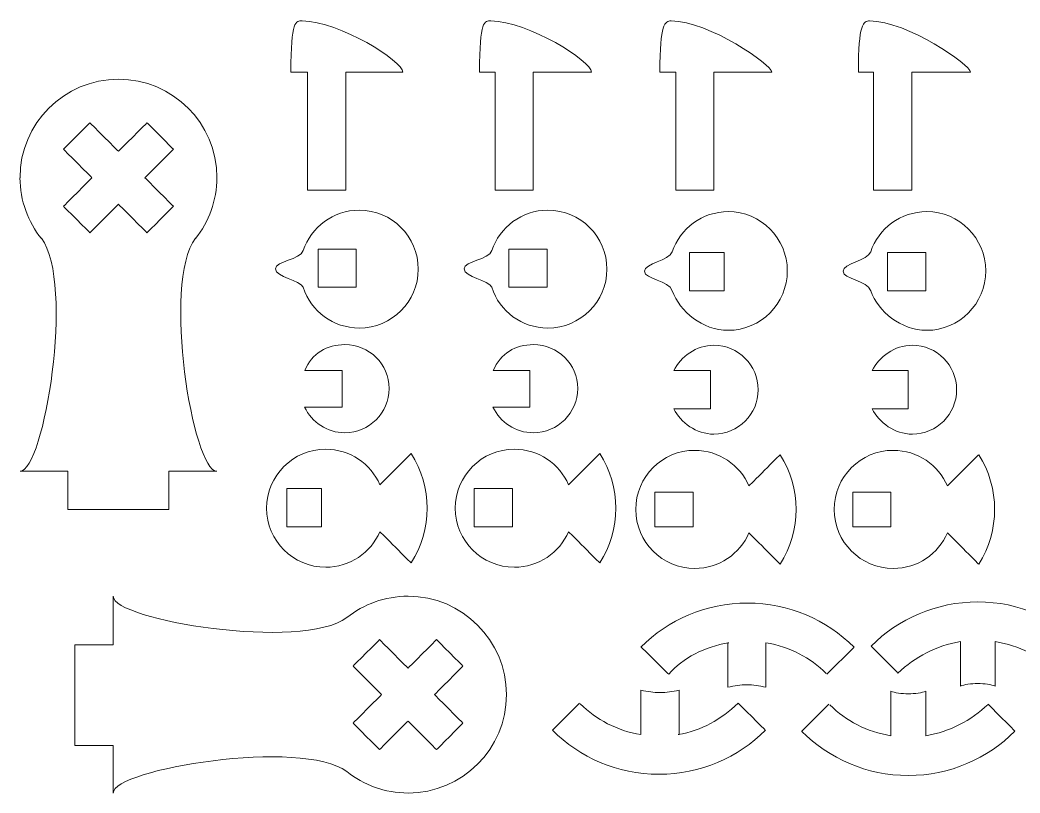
# Model space of a CAD drawing. Header units: millimetres. Extents: x -102 to 102, y -191 to 188.
# Drawn here: x -99 to 2.6, y -187.4 to -108.8 of the extents above; entities that cross this region are included whole.
import ezdxf

# ---------------------------------------------------------------- set-up
doc = ezdxf.new("R2010")
doc.units = ezdxf.units.MM
doc.header["$MEASUREMENT"] = 0
doc.layers.add('Layer 1', color=7, linetype='Continuous')

msp = doc.modelspace()

# ---------------------------------------------------------------- linework, layer by layer
at = {"layer": 'Layer 1', "color": 1, "lineweight": 9}
for points, knots in [([(-65.9343, -114.1195), (-65.9343, -114.1195), (-60.1308, -114.1195), (-60.1308, -114.1195), (-60.1308, -114.1195), (-60.1308, -113.0611), (-66.5249, -108.9234), (-70.3758, -108.9234), (-70.3758, -108.9234), (-71.0041, -108.9234), (-71.5128, -108.8278), (-71.5128, -114.1195), (-71.5128, -114.1195), (-71.5128, -114.1195), (-69.8149, -114.1195), (-69.8149, -114.1195), (-69.8149, -114.1195), (-69.8149, -114.1195), (-69.8149, -126.1139), (-69.8149, -126.1139), (-69.8149, -126.1139), (-69.8149, -126.1139), (-69.8149, -126.1139), (-69.8149, -126.1139), (-69.8149, -126.1139), (-69.8149, -126.1139), (-65.9343, -126.1139), (-65.9343, -126.1139), (-65.9343, -126.1139), (-65.9343, -126.1139), (-65.9343, -126.1139), (-65.9343, -126.1139), (-65.9343, -126.1139), (-65.9343, -126.1139), (-65.9343, -114.1195), (-65.9343, -114.1195)], [0, 0, 0, 0, 0.1, 0.1, 0.1, 0.10000001, 0.2, 0.2, 0.2, 0.20000001, 0.3, 0.3, 0.3, 0.30000001, 0.4, 0.4, 0.4, 0.40000001, 0.5, 0.5, 0.5, 0.50000001, 0.6, 0.6, 0.6, 0.60000001, 0.7, 0.7, 0.7, 0.70000001, 0.8, 0.8, 0.8, 0.80000001, 1, 1, 1, 1]), ([(-46.8843, -114.1195), (-46.8843, -114.1195), (-40.9672, -114.1195), (-40.9672, -114.1195), (-40.9672, -114.1195), (-40.9672, -113.0611), (-47.3613, -108.9234), (-51.2122, -108.9234), (-51.2122, -108.9234), (-51.8405, -108.9234), (-52.3488, -108.8278), (-52.3488, -114.1195), (-52.3488, -114.1195), (-52.3488, -114.1195), (-50.7649, -114.1195), (-50.7649, -114.1195), (-50.7649, -114.1195), (-50.7649, -114.1195), (-50.7649, -126.1139), (-50.7649, -126.1139), (-50.7649, -126.1139), (-50.7649, -126.1139), (-50.7649, -126.1139), (-50.7649, -126.1139), (-50.7649, -126.1139), (-50.7649, -126.1139), (-46.8843, -126.1139), (-46.8843, -126.1139), (-46.8843, -126.1139), (-46.8843, -126.1139), (-46.8843, -126.1139), (-46.8843, -126.1139), (-46.8843, -126.1139), (-46.8843, -126.1139), (-46.8843, -114.1195), (-46.8843, -114.1195)], [0, 0, 0, 0, 0.1, 0.1, 0.1, 0.10000001, 0.2, 0.2, 0.2, 0.20000001, 0.3, 0.3, 0.3, 0.30000001, 0.4, 0.4, 0.4, 0.40000001, 0.5, 0.5, 0.5, 0.50000001, 0.6, 0.6, 0.6, 0.60000001, 0.7, 0.7, 0.7, 0.70000001, 0.8, 0.8, 0.8, 0.80000001, 1, 1, 1, 1]), ([(-28.5399, -114.1195), (-28.5399, -114.1195), (-22.6383, -114.1195), (-22.6383, -114.1195), (-22.6383, -114.1195), (-22.6383, -113.4139), (-29.0324, -108.9234), (-32.8833, -108.9234), (-32.8833, -108.9234), (-33.5116, -108.9234), (-34.0203, -109.1806), (-34.0203, -114.1195), (-34.0203, -114.1195), (-34.0203, -114.1195), (-32.4204, -114.1195), (-32.4204, -114.1195), (-32.4204, -114.1195), (-32.4204, -114.1195), (-32.4204, -126.1139), (-32.4204, -126.1139), (-32.4204, -126.1139), (-32.4204, -126.1139), (-32.4204, -126.1139), (-32.4204, -126.1139), (-32.4204, -126.1139), (-32.4204, -126.1139), (-28.5399, -126.1139), (-28.5399, -126.1139), (-28.5399, -126.1139), (-28.5399, -126.1139), (-28.5399, -126.1139), (-28.5399, -126.1139), (-28.5399, -126.1139), (-28.5399, -126.1139), (-28.5399, -114.1195), (-28.5399, -114.1195)], [0, 0, 0, 0, 0.1, 0.1, 0.1, 0.10000001, 0.2, 0.2, 0.2, 0.20000001, 0.3, 0.3, 0.3, 0.30000001, 0.4, 0.4, 0.4, 0.40000001, 0.5, 0.5, 0.5, 0.50000001, 0.6, 0.6, 0.6, 0.60000001, 0.7, 0.7, 0.7, 0.70000001, 0.8, 0.8, 0.8, 0.80000001, 1, 1, 1, 1]), ([(-8.4315, -114.1195), (-8.4315, -114.1195), (-2.4742, -114.1195), (-2.4742, -114.1195), (-2.4742, -114.1195), (-2.4742, -113.4139), (-8.8683, -108.9234), (-12.7192, -108.9234), (-12.7192, -108.9234), (-13.3479, -108.9234), (-13.8562, -109.1806), (-13.8562, -114.1195), (-13.8562, -114.1195), (-13.8562, -114.1195), (-12.3121, -114.1195), (-12.3121, -114.1195), (-12.3121, -114.1195), (-12.3121, -114.1195), (-12.3121, -126.1139), (-12.3121, -126.1139), (-12.3121, -126.1139), (-12.3121, -126.1139), (-12.3121, -126.1139), (-12.3121, -126.1139), (-12.3121, -126.1139), (-12.3121, -126.1139), (-8.4315, -126.1139), (-8.4315, -126.1139), (-8.4315, -126.1139), (-8.4315, -126.1139), (-8.4315, -126.1139), (-8.4315, -126.1139), (-8.4315, -126.1139), (-8.4315, -126.1139), (-8.4315, -114.1195), (-8.4315, -114.1195)], [0, 0, 0, 0, 0.1, 0.1, 0.1, 0.10000001, 0.2, 0.2, 0.2, 0.20000001, 0.3, 0.3, 0.3, 0.30000001, 0.4, 0.4, 0.4, 0.40000001, 0.5, 0.5, 0.5, 0.50000001, 0.6, 0.6, 0.6, 0.60000001, 0.7, 0.7, 0.7, 0.70000001, 0.8, 0.8, 0.8, 0.80000001, 1, 1, 1, 1]), ([(-96.8568, -130.9987), (-93.4359, -135.6113), (-96.5965, -154.6888), (-99.0313, -154.6888), (-99.0313, -154.6888), (-99.0313, -154.6888), (-94.1566, -154.6888), (-94.1566, -154.6888), (-94.1566, -154.6888), (-94.1566, -154.6888), (-94.1566, -158.5694), (-94.1566, -158.5694), (-94.1566, -158.5694), (-94.1566, -158.5694), (-83.9261, -158.5694), (-83.9261, -158.5694), (-83.9261, -158.5694), (-83.9261, -158.5694), (-83.9261, -154.6888), (-83.9261, -154.6888), (-83.9261, -154.6888), (-83.9261, -154.6888), (-79.0313, -154.6888), (-79.0313, -154.6888), (-79.0313, -154.6888), (-81.4662, -154.6888), (-84.6267, -135.6113), (-81.2055, -130.9987), (-81.2055, -130.9987), (-81.2055, -130.9987), (-81.2048, -131.0421), (-81.2048, -131.0421), (-81.2048, -131.0421), (-79.8441, -129.334), (-79.0313, -127.1919), (-79.0313, -124.8382), (-79.0313, -124.8382), (-79.0313, -119.3158), (-83.5084, -114.8493), (-89.0311, -114.8493), (-89.0311, -114.8493), (-94.5542, -114.8493), (-99.0313, -119.332), (-99.0313, -124.8544), (-99.0313, -124.8544), (-99.0313, -127.2081), (-98.2182, -129.3311), (-96.8575, -131.0393)], [0, 0, 0, 0, 0.07692308, 0.07692308, 0.07692308, 0.07692309, 0.15384615, 0.15384615, 0.15384615, 0.15384616, 0.23076923, 0.23076923, 0.23076923, 0.23076924, 0.30769231, 0.30769231, 0.30769231, 0.30769232, 0.38461538, 0.38461538, 0.38461538, 0.38461539, 0.46153846, 0.46153846, 0.46153846, 0.46153847, 0.53846154, 0.53846154, 0.53846154, 0.53846155, 0.61538462, 0.61538462, 0.61538462, 0.61538463, 0.69230769, 0.69230769, 0.69230769, 0.6923077, 0.76923077, 0.76923077, 0.76923077, 0.76923078, 0.84615385, 0.84615385, 0.84615385, 0.84615386, 1, 1, 1, 1]), ([(-89.0313, -127.5467), (-89.0313, -127.5467), (-91.9304, -130.4458), (-91.9304, -130.4458), (-91.9304, -130.4458), (-91.9304, -130.4458), (-94.6175, -127.7591), (-94.6175, -127.7591), (-94.6175, -127.7591), (-94.6175, -127.7591), (-91.718, -124.8596), (-91.718, -124.8596), (-91.718, -124.8596), (-91.718, -124.8596), (-94.6175, -121.9608), (-94.6175, -121.9608), (-94.6175, -121.9608), (-94.6175, -121.9608), (-91.9304, -119.2737), (-91.9304, -119.2737), (-91.9304, -119.2737), (-91.9304, -119.2737), (-89.0313, -122.1728), (-89.0313, -122.1728), (-89.0313, -122.1728), (-89.0313, -122.1728), (-86.1322, -119.2737), (-86.1322, -119.2737), (-86.1322, -119.2737), (-86.1322, -119.2737), (-83.445, -121.9608), (-83.445, -121.9608), (-83.445, -121.9608), (-83.445, -121.9608), (-86.3445, -124.8596), (-86.3445, -124.8596), (-86.3445, -124.8596), (-86.3445, -124.8596), (-83.445, -127.7591), (-83.445, -127.7591), (-83.445, -127.7591), (-83.445, -127.7591), (-86.1322, -130.4458), (-86.1322, -130.4458), (-86.1322, -130.4458), (-86.1322, -130.4458), (-89.0313, -127.5467), (-89.0313, -127.5467)], [0, 0, 0, 0, 0.07692308, 0.07692308, 0.07692308, 0.07692309, 0.15384615, 0.15384615, 0.15384615, 0.15384616, 0.23076923, 0.23076923, 0.23076923, 0.23076924, 0.30769231, 0.30769231, 0.30769231, 0.30769232, 0.38461538, 0.38461538, 0.38461538, 0.38461539, 0.46153846, 0.46153846, 0.46153846, 0.46153847, 0.53846154, 0.53846154, 0.53846154, 0.53846155, 0.61538462, 0.61538462, 0.61538462, 0.61538463, 0.69230769, 0.69230769, 0.69230769, 0.6923077, 0.76923077, 0.76923077, 0.76923077, 0.76923078, 0.84615385, 0.84615385, 0.84615385, 0.84615386, 1, 1, 1, 1]), ([(-70.2627, -132.2692), (-70.5714, -133.2186), (-73.0719, -133.299), (-73.0719, -134.1298), (-73.0719, -134.1298), (-73.0719, -134.9609), (-70.5714, -135.2862), (-70.2627, -135.9918), (-70.2627, -135.9918), (-70.2627, -135.9918), (-70.2641, -135.9918), (-70.2641, -135.9918), (-70.2641, -135.9918), (-69.469, -138.4612), (-67.2207, -140.1298), (-64.5714, -140.1298), (-64.5714, -140.1298), (-61.2577, -140.1298), (-58.5713, -137.4632), (-58.5713, -134.1495), (-58.5713, -134.1495), (-58.5713, -130.8363), (-61.2577, -128.1594), (-64.5714, -128.1594), (-64.5714, -128.1594), (-67.2207, -128.1594), (-69.469, -129.8816), (-70.2641, -132.2636)], [0, 0, 0, 0, 0.125, 0.125, 0.125, 0.12500001, 0.25, 0.25, 0.25, 0.25000001, 0.375, 0.375, 0.375, 0.37500001, 0.5, 0.5, 0.5, 0.50000001, 0.625, 0.625, 0.625, 0.62500001, 0.75, 0.75, 0.75, 0.75000001, 1, 1, 1, 1]), ([(-51.0991, -132.2692), (-51.4077, -133.2186), (-53.9082, -133.299), (-53.9082, -134.1298), (-53.9082, -134.1298), (-53.9082, -134.9609), (-51.4077, -135.2862), (-51.0991, -135.9918), (-51.0991, -135.9918), (-51.0991, -135.9918), (-51.1005, -135.9918), (-51.1005, -135.9918), (-51.1005, -135.9918), (-50.3053, -138.4612), (-48.0571, -140.1298), (-45.4077, -140.1298), (-45.4077, -140.1298), (-42.0941, -140.1298), (-39.4077, -137.4632), (-39.4077, -134.1495), (-39.4077, -134.1495), (-39.4077, -130.8363), (-42.0941, -128.1594), (-45.4077, -128.1594), (-45.4077, -128.1594), (-48.0571, -128.1594), (-50.3053, -129.8816), (-51.1005, -132.2636)], [0, 0, 0, 0, 0.125, 0.125, 0.125, 0.12500001, 0.25, 0.25, 0.25, 0.25000001, 0.375, 0.375, 0.375, 0.37500001, 0.5, 0.5, 0.5, 0.50000001, 0.625, 0.625, 0.625, 0.62500001, 0.75, 0.75, 0.75, 0.75000001, 1, 1, 1, 1]), ([(-32.7701, -132.3853), (-33.0791, -133.335), (-35.5793, -133.534), (-35.5793, -134.3648), (-35.5793, -134.3648), (-35.5793, -135.1959), (-33.0791, -135.2862), (-32.7701, -136.3446), (-32.7701, -136.3446), (-32.7701, -136.3446), (-32.7715, -136.3446), (-32.7715, -136.3446), (-32.7715, -136.3446), (-31.9764, -138.4612), (-29.7281, -140.3648), (-27.0787, -140.3648), (-27.0787, -140.3648), (-23.7651, -140.3648), (-21.0787, -137.6386), (-21.0787, -134.3249), (-21.0787, -134.3249), (-21.0787, -131.0109), (-23.7651, -128.3055), (-27.0787, -128.3055), (-27.0787, -128.3055), (-29.7281, -128.3055), (-31.9764, -130.0126), (-32.7715, -132.3949)], [0, 0, 0, 0, 0.125, 0.125, 0.125, 0.12500001, 0.25, 0.25, 0.25, 0.25000001, 0.375, 0.375, 0.375, 0.37500001, 0.5, 0.5, 0.5, 0.50000001, 0.625, 0.625, 0.625, 0.62500001, 0.75, 0.75, 0.75, 0.75000001, 1, 1, 1, 1]), ([(-12.6063, -132.3853), (-12.915, -133.335), (-15.4155, -133.534), (-15.4155, -134.3648), (-15.4155, -134.3648), (-15.4155, -135.1959), (-12.915, -135.2862), (-12.6063, -136.3446), (-12.6063, -136.3446), (-12.6063, -136.3446), (-12.6077, -136.3446), (-12.6077, -136.3446), (-12.6077, -136.3446), (-11.8126, -138.4612), (-9.5643, -140.3648), (-6.9149, -140.3648), (-6.9149, -140.3648), (-3.6013, -140.3648), (-0.9149, -137.6386), (-0.9149, -134.3249), (-0.9149, -134.3249), (-0.9149, -131.0109), (-3.6013, -128.3055), (-6.9149, -128.3055), (-6.9149, -128.3055), (-9.5643, -128.3055), (-11.8126, -130.0126), (-12.6077, -132.3949)], [0, 0, 0, 0, 0.125, 0.125, 0.125, 0.12500001, 0.25, 0.25, 0.25, 0.25000001, 0.375, 0.375, 0.375, 0.37500001, 0.5, 0.5, 0.5, 0.50000001, 0.625, 0.625, 0.625, 0.62500001, 0.75, 0.75, 0.75, 0.75000001, 1, 1, 1, 1]), ([(-64.876, -135.9917), (-64.876, -135.9917), (-68.7565, -135.9917), (-68.7565, -135.9917), (-68.7565, -135.9917), (-68.7565, -135.9917), (-68.7565, -135.9917), (-68.7565, -135.9917), (-68.7565, -135.9917), (-68.7565, -135.9917), (-68.7565, -132.1111), (-68.7565, -132.1111), (-68.7565, -132.1111), (-68.7565, -132.1111), (-68.7565, -132.1111), (-68.7565, -132.1111), (-68.7565, -132.1111), (-68.7565, -132.1111), (-64.876, -132.1111), (-64.876, -132.1111), (-64.876, -132.1111), (-64.876, -132.1111), (-64.876, -132.1111), (-64.876, -132.1111), (-64.876, -132.1111), (-64.876, -132.1111), (-64.876, -135.9917), (-64.876, -135.9917)], [0, 0, 0, 0, 0.125, 0.125, 0.125, 0.12500001, 0.25, 0.25, 0.25, 0.25000001, 0.375, 0.375, 0.375, 0.37500001, 0.5, 0.5, 0.5, 0.50000001, 0.625, 0.625, 0.625, 0.62500001, 0.75, 0.75, 0.75, 0.75000001, 1, 1, 1, 1]), ([(-45.4732, -135.9917), (-45.4732, -135.9917), (-49.3538, -135.9917), (-49.3538, -135.9917), (-49.3538, -135.9917), (-49.3538, -135.9917), (-49.3538, -135.9917), (-49.3538, -135.9917), (-49.3538, -135.9917), (-49.3538, -135.9917), (-49.3538, -132.1111), (-49.3538, -132.1111), (-49.3538, -132.1111), (-49.3538, -132.1111), (-49.3538, -132.1111), (-49.3538, -132.1111), (-49.3538, -132.1111), (-49.3538, -132.1111), (-45.6415, -132.1111), (-45.6415, -132.1111), (-45.6415, -132.1111), (-45.6415, -132.1111), (-45.4732, -132.1111), (-45.4732, -132.1111), (-45.4732, -132.1111), (-45.4732, -132.1111), (-45.4732, -135.9917), (-45.4732, -135.9917)], [0, 0, 0, 0, 0.125, 0.125, 0.125, 0.12500001, 0.25, 0.25, 0.25, 0.25000001, 0.375, 0.375, 0.375, 0.37500001, 0.5, 0.5, 0.5, 0.50000001, 0.625, 0.625, 0.625, 0.62500001, 0.75, 0.75, 0.75, 0.75000001, 1, 1, 1, 1]), ([(-27.4815, -136.3445), (-27.4815, -136.3445), (-31.0093, -136.3445), (-31.0093, -136.3445), (-31.0093, -136.3445), (-31.0093, -136.3445), (-31.0093, -136.3445), (-31.0093, -136.3445), (-31.0093, -136.3445), (-31.0093, -136.3445), (-31.0093, -132.4639), (-31.0093, -132.4639), (-31.0093, -132.4639), (-31.0093, -132.4639), (-31.0093, -132.4639), (-31.0093, -132.4639), (-31.0093, -132.4639), (-31.0093, -132.4639), (-27.4815, -132.4639), (-27.4815, -132.4639), (-27.4815, -132.4639), (-27.4815, -132.4639), (-27.4815, -132.4639), (-27.4815, -132.4639), (-27.4815, -132.4639), (-27.4815, -132.4639), (-27.4815, -136.3445), (-27.4815, -136.3445)], [0, 0, 0, 0, 0.125, 0.125, 0.125, 0.12500001, 0.25, 0.25, 0.25, 0.25000001, 0.375, 0.375, 0.375, 0.37500001, 0.5, 0.5, 0.5, 0.50000001, 0.625, 0.625, 0.625, 0.62500001, 0.75, 0.75, 0.75, 0.75000001, 1, 1, 1, 1]), ([(-7.0204, -136.3445), (-7.0204, -136.3445), (-10.901, -136.3445), (-10.901, -136.3445), (-10.901, -136.3445), (-10.901, -136.3445), (-10.901, -136.3445), (-10.901, -136.3445), (-10.901, -136.3445), (-10.901, -136.3445), (-10.901, -132.4639), (-10.901, -132.4639), (-10.901, -132.4639), (-10.901, -132.4639), (-10.901, -132.4639), (-10.901, -132.4639), (-10.901, -132.4639), (-10.901, -132.4639), (-7.0204, -132.4639), (-7.0204, -132.4639), (-7.0204, -132.4639), (-7.0204, -132.4639), (-7.0204, -132.4639), (-7.0204, -132.4639), (-7.0204, -132.4639), (-7.0204, -132.4639), (-7.0204, -136.3445), (-7.0204, -136.3445)], [0, 0, 0, 0, 0.125, 0.125, 0.125, 0.12500001, 0.25, 0.25, 0.25, 0.25000001, 0.375, 0.375, 0.375, 0.37500001, 0.5, 0.5, 0.5, 0.50000001, 0.625, 0.625, 0.625, 0.62500001, 0.75, 0.75, 0.75, 0.75000001, 1, 1, 1, 1]), ([(-66.2871, -148.1747), (-66.2871, -148.1747), (-70.1147, -148.1754), (-70.1151, -148.1747), (-70.1151, -148.1747), (-69.3986, -149.7103), (-67.8393, -150.7771), (-66.0327, -150.7771), (-66.0327, -150.7771), (-63.5474, -150.7771), (-61.532, -148.7634), (-61.532, -146.2781), (-61.532, -146.2781), (-61.532, -143.7928), (-63.5464, -141.8179), (-66.0317, -141.8179), (-66.0317, -141.8179), (-67.8376, -141.8179), (-69.3954, -142.6946), (-70.1116, -144.4585), (-70.1116, -144.4585), (-70.1116, -144.4585), (-66.2871, -144.4585), (-66.2871, -144.4585), (-66.2871, -144.4585), (-66.2871, -144.4585), (-66.2871, -144.4585), (-66.2871, -144.4585), (-66.2871, -144.4585), (-66.2871, -144.4585), (-66.2871, -148.1747), (-66.2871, -148.1747)], [0, 0, 0, 0, 0.11111111, 0.11111111, 0.11111111, 0.11111112, 0.22222222, 0.22222222, 0.22222222, 0.22222223, 0.33333333, 0.33333333, 0.33333333, 0.33333334, 0.44444444, 0.44444444, 0.44444444, 0.44444445, 0.55555556, 0.55555556, 0.55555556, 0.55555557, 0.66666667, 0.66666667, 0.66666667, 0.66666668, 0.77777778, 0.77777778, 0.77777778, 0.77777779, 1, 1, 1, 1]), ([(-47.2371, -148.1709), (-47.2371, -148.1709), (-50.9793, -148.1754), (-50.9797, -148.1747), (-50.9797, -148.1747), (-50.2632, -149.7103), (-48.6902, -150.7771), (-46.8836, -150.7771), (-46.8836, -150.7771), (-44.3983, -150.7771), (-42.3758, -148.7634), (-42.3758, -146.2781), (-42.3758, -146.2781), (-42.3758, -143.7928), (-44.3866, -141.8179), (-46.8719, -141.8179), (-46.8719, -141.8179), (-48.6778, -141.8179), (-50.2318, -142.6946), (-50.9479, -144.4585), (-50.9479, -144.4585), (-50.9479, -144.4585), (-47.2371, -144.4585), (-47.2371, -144.4585), (-47.2371, -144.4585), (-47.2371, -144.4585), (-47.2371, -144.4585), (-47.2371, -144.4585), (-47.2371, -144.4585), (-47.2371, -144.4585), (-47.2371, -148.1709), (-47.2371, -148.1709)], [0, 0, 0, 0, 0.11111111, 0.11111111, 0.11111111, 0.11111112, 0.22222222, 0.22222222, 0.22222222, 0.22222223, 0.33333333, 0.33333333, 0.33333333, 0.33333334, 0.44444444, 0.44444444, 0.44444444, 0.44444445, 0.55555556, 0.55555556, 0.55555556, 0.55555557, 0.66666667, 0.66666667, 0.66666667, 0.66666668, 0.77777778, 0.77777778, 0.77777778, 0.77777779, 1, 1, 1, 1]), ([(-28.8927, -148.3389), (-28.8927, -148.3389), (-32.619, -148.3389), (-32.619, -148.3389), (-32.619, -148.3389), (-31.9029, -149.75), (-30.345, -150.9174), (-28.5388, -150.9174), (-28.5388, -150.9174), (-26.0535, -150.9174), (-24.0388, -148.8917), (-24.0388, -146.4064), (-24.0388, -146.4064), (-24.0388, -143.9214), (-26.0535, -141.8824), (-28.5388, -141.8824), (-28.5388, -141.8824), (-30.3447, -141.8824), (-31.9029, -143.0472), (-32.619, -144.4584), (-32.619, -144.4584), (-32.619, -144.4584), (-28.8927, -144.4584), (-28.8927, -144.4584), (-28.8927, -144.4584), (-28.8927, -144.4584), (-28.8927, -144.4584), (-28.8927, -144.4584), (-28.8927, -144.4584), (-28.8927, -144.4584), (-28.8927, -148.3389), (-28.8927, -148.3389)], [0, 0, 0, 0, 0.11111111, 0.11111111, 0.11111111, 0.11111112, 0.22222222, 0.22222222, 0.22222222, 0.22222223, 0.33333333, 0.33333333, 0.33333333, 0.33333334, 0.44444444, 0.44444444, 0.44444444, 0.44444445, 0.55555556, 0.55555556, 0.55555556, 0.55555557, 0.66666667, 0.66666667, 0.66666667, 0.66666668, 0.77777778, 0.77777778, 0.77777778, 0.77777779, 1, 1, 1, 1]), ([(-8.7843, -148.3389), (-8.7843, -148.3389), (-12.4553, -148.3389), (-12.4553, -148.3389), (-12.4553, -148.3389), (-11.7392, -149.75), (-10.1813, -150.9174), (-8.3751, -150.9174), (-8.3751, -150.9174), (-5.8898, -150.9174), (-3.8751, -148.8917), (-3.8751, -146.4064), (-3.8751, -146.4064), (-3.8751, -143.9214), (-5.8898, -141.8824), (-8.3751, -141.8824), (-8.3751, -141.8824), (-10.181, -141.8824), (-11.7392, -143.0472), (-12.455, -144.4584), (-12.455, -144.4584), (-12.455, -144.4584), (-8.7843, -144.4584), (-8.7843, -144.4584), (-8.7843, -144.4584), (-8.7843, -144.4584), (-8.7843, -144.4584), (-8.7843, -144.4584), (-8.7843, -144.4584), (-8.7843, -144.4584), (-8.7843, -148.3389), (-8.7843, -148.3389)], [0, 0, 0, 0, 0.11111111, 0.11111111, 0.11111111, 0.11111112, 0.22222222, 0.22222222, 0.22222222, 0.22222223, 0.33333333, 0.33333333, 0.33333333, 0.33333334, 0.44444444, 0.44444444, 0.44444444, 0.44444445, 0.55555556, 0.55555556, 0.55555556, 0.55555557, 0.66666667, 0.66666667, 0.66666667, 0.66666668, 0.77777778, 0.77777778, 0.77777778, 0.77777779, 1, 1, 1, 1]), ([(-62.4658, -160.8315), (-62.4658, -160.8315), (-59.2947, -164.0033), (-59.2947, -164.0033), (-59.2947, -164.0033), (-57.1286, -160.628), (-57.1286, -156.2652), (-59.295, -152.8894), (-59.295, -152.8894), (-59.295, -152.8894), (-62.4662, -156.0609), (-62.4662, -156.0609), (-62.4662, -156.0609), (-63.3883, -153.934), (-65.5071, -152.4467), (-67.973, -152.4463), (-67.973, -152.4463), (-71.2867, -152.4467), (-73.9731, -155.1331), (-73.9731, -158.4467), (-73.9731, -158.4467), (-73.9731, -161.7604), (-71.2867, -164.4468), (-67.973, -164.4464), (-67.973, -164.4464), (-65.5071, -164.4464), (-63.3883, -162.9584), (-62.4658, -160.8315)], [0, 0, 0, 0, 0.24999999, 0.25, 0.25, 0.25, 0.37499999, 0.375, 0.375, 0.375, 0.49999999, 0.5, 0.5, 0.5, 0.62499999, 0.625, 0.625, 0.625, 0.74999999, 0.75, 0.75, 0.75, 0.87499999, 0.875, 0.875, 0.875, 1, 1, 1, 1]), ([(-43.3021, -160.8315), (-43.3021, -160.8315), (-40.131, -164.0033), (-40.131, -164.0033), (-40.131, -164.0033), (-37.9649, -160.628), (-37.9649, -156.2652), (-40.1313, -152.8894), (-40.1313, -152.8894), (-40.1313, -152.8894), (-43.3025, -156.0609), (-43.3025, -156.0609), (-43.3025, -156.0609), (-44.2246, -153.934), (-46.3434, -152.4467), (-48.8093, -152.4463), (-48.8093, -152.4463), (-52.123, -152.4467), (-54.8094, -155.1331), (-54.8094, -158.4467), (-54.8094, -158.4467), (-54.8094, -161.7604), (-52.123, -164.4468), (-48.8093, -164.4464), (-48.8093, -164.4464), (-46.3434, -164.4464), (-44.2246, -162.9584), (-43.3021, -160.8315)], [0, 0, 0, 0, 0.24999999, 0.25, 0.25, 0.25, 0.37499999, 0.375, 0.375, 0.375, 0.49999999, 0.5, 0.5, 0.5, 0.62499999, 0.625, 0.625, 0.625, 0.74999999, 0.75, 0.75, 0.75, 0.87499999, 0.875, 0.875, 0.875, 1, 1, 1, 1]), ([(-24.9732, -160.9476), (-24.9732, -160.9476), (-21.802, -164.1194), (-21.802, -164.1194), (-21.802, -164.1194), (-19.636, -160.7444), (-19.636, -156.3816), (-21.8027, -153.0055), (-21.8027, -153.0055), (-21.8027, -153.0055), (-24.9739, -156.1773), (-24.9735, -156.177), (-24.9735, -156.177), (-25.8957, -154.0504), (-28.0144, -152.5628), (-30.4804, -152.5628), (-30.4804, -152.5628), (-33.794, -152.5628), (-36.4804, -155.2492), (-36.4804, -158.5628), (-36.4804, -158.5628), (-36.4804, -161.8765), (-33.794, -164.5629), (-30.4804, -164.5629), (-30.4804, -164.5629), (-28.0144, -164.5629), (-25.8957, -163.0745), (-24.9732, -160.9476)], [0, 0, 0, 0, 0.24999999, 0.25, 0.25, 0.25, 0.37499999, 0.375, 0.375, 0.375, 0.49999999, 0.5, 0.5, 0.5, 0.62499999, 0.625, 0.625, 0.625, 0.74999999, 0.75, 0.75, 0.75, 0.87499999, 0.875, 0.875, 0.875, 1, 1, 1, 1]), ([(-4.8094, -160.9476), (-4.8094, -160.9476), (-1.6382, -164.1194), (-1.6382, -164.1194), (-1.6382, -164.1194), (0.5278, -160.7444), (0.5278, -156.3816), (-1.6386, -153.0055), (-1.6386, -153.0055), (-1.6386, -153.0055), (-4.8101, -156.1773), (-4.8101, -156.177), (-4.8101, -156.177), (-5.7319, -154.0504), (-7.8507, -152.5628), (-10.3166, -152.5628), (-10.3166, -152.5628), (-13.6302, -152.5628), (-16.3166, -155.2492), (-16.3166, -158.5628), (-16.3166, -158.5628), (-16.3166, -161.8765), (-13.6302, -164.5629), (-10.3166, -164.5629), (-10.3166, -164.5629), (-7.8507, -164.5629), (-5.7319, -163.0745), (-4.8094, -160.9476)], [0, 0, 0, 0, 0.24999999, 0.25, 0.25, 0.25, 0.37499999, 0.375, 0.375, 0.375, 0.49999999, 0.5, 0.5, 0.5, 0.62499999, 0.625, 0.625, 0.625, 0.74999999, 0.75, 0.75, 0.75, 0.87499999, 0.875, 0.875, 0.875, 1, 1, 1, 1]), ([(-68.4038, -160.3334), (-68.4038, -160.3334), (-71.9315, -160.3334), (-71.9315, -160.3334), (-71.9315, -160.3334), (-71.9315, -160.3334), (-71.9315, -160.3334), (-71.9315, -160.3334), (-71.9315, -160.3334), (-71.9315, -160.3334), (-71.9315, -156.4528), (-71.9315, -156.4528), (-71.9315, -156.4528), (-71.9315, -156.4528), (-71.9315, -156.4528), (-71.9315, -156.4528), (-71.9315, -156.4528), (-71.9315, -156.4528), (-68.4038, -156.4528), (-68.4038, -156.4528), (-68.4038, -156.4528), (-68.4038, -156.4528), (-68.4038, -156.4528), (-68.4038, -156.4528), (-68.4038, -156.4528), (-68.4038, -156.4528), (-68.4038, -160.3334), (-68.4038, -160.3334)], [0, 0, 0, 0, 0.125, 0.125, 0.125, 0.12500001, 0.25, 0.25, 0.25, 0.25000001, 0.375, 0.375, 0.375, 0.37500001, 0.5, 0.5, 0.5, 0.50000001, 0.625, 0.625, 0.625, 0.62500001, 0.75, 0.75, 0.75, 0.75000001, 1, 1, 1, 1]), ([(-49.001, -160.3334), (-49.001, -160.3334), (-52.8815, -160.3334), (-52.8815, -160.3334), (-52.8815, -160.3334), (-52.8815, -160.3334), (-52.8815, -160.3334), (-52.8815, -160.3334), (-52.8815, -160.3334), (-52.8815, -160.3334), (-52.8815, -156.4528), (-52.8815, -156.4528), (-52.8815, -156.4528), (-52.8815, -156.4528), (-52.8815, -156.4528), (-52.8815, -156.4528), (-52.8815, -156.4528), (-52.8815, -156.4528), (-49.001, -156.4528), (-49.001, -156.4528), (-49.001, -156.4528), (-49.001, -156.4528), (-49.001, -156.4528), (-49.001, -156.4528), (-49.001, -156.4528), (-49.001, -156.4528), (-49.001, -160.3334), (-49.001, -160.3334)], [0, 0, 0, 0, 0.125, 0.125, 0.125, 0.12500001, 0.25, 0.25, 0.25, 0.25000001, 0.375, 0.375, 0.375, 0.37500001, 0.5, 0.5, 0.5, 0.50000001, 0.625, 0.625, 0.625, 0.62500001, 0.75, 0.75, 0.75, 0.75000001, 1, 1, 1, 1]), ([(-30.6565, -160.3334), (-30.6565, -160.3334), (-34.5371, -160.3334), (-34.5371, -160.3334), (-34.5371, -160.3334), (-34.5371, -160.3334), (-34.5371, -160.3334), (-34.5371, -160.3334), (-34.5371, -160.3334), (-34.5371, -160.3334), (-34.5371, -156.8056), (-34.5371, -156.8056), (-34.5371, -156.8056), (-34.5371, -156.8056), (-34.5371, -156.8056), (-34.5371, -156.8056), (-34.5371, -156.8056), (-34.5371, -156.8056), (-30.6565, -156.8056), (-30.6565, -156.8056), (-30.6565, -156.8056), (-30.6565, -156.8056), (-30.6565, -156.8056), (-30.6565, -156.8056), (-30.6565, -156.8056), (-30.6565, -156.8056), (-30.6565, -160.3334), (-30.6565, -160.3334)], [0, 0, 0, 0, 0.125, 0.125, 0.125, 0.12500001, 0.25, 0.25, 0.25, 0.25000001, 0.375, 0.375, 0.375, 0.37500001, 0.5, 0.5, 0.5, 0.50000001, 0.625, 0.625, 0.625, 0.62500001, 0.75, 0.75, 0.75, 0.75000001, 1, 1, 1, 1]), ([(-10.5482, -160.3334), (-10.5482, -160.3334), (-14.4288, -160.3334), (-14.4288, -160.3334), (-14.4288, -160.3334), (-14.4288, -160.3334), (-14.4288, -160.3334), (-14.4288, -160.3334), (-14.4288, -160.3334), (-14.4288, -160.3334), (-14.4288, -156.8056), (-14.4288, -156.8056), (-14.4288, -156.8056), (-14.4288, -156.8056), (-14.4288, -156.8056), (-14.4288, -156.8056), (-14.4288, -156.8056), (-14.4288, -156.8056), (-10.5482, -156.8056), (-10.5482, -156.8056), (-10.5482, -156.8056), (-10.5482, -156.8056), (-10.5482, -156.8056), (-10.5482, -156.8056), (-10.5482, -156.8056), (-10.5482, -156.8056), (-10.5482, -160.3334), (-10.5482, -160.3334)], [0, 0, 0, 0, 0.125, 0.125, 0.125, 0.12500001, 0.25, 0.25, 0.25, 0.25000001, 0.375, 0.375, 0.375, 0.37500001, 0.5, 0.5, 0.5, 0.50000001, 0.625, 0.625, 0.625, 0.62500001, 0.75, 0.75, 0.75, 0.75000001, 1, 1, 1, 1]), ([(-65.8158, -169.5614), (-70.4287, -172.9823), (-89.5705, -169.8221), (-89.5705, -167.3872), (-89.5705, -167.3872), (-89.5705, -167.3872), (-89.5705, -172.3279), (-89.5705, -172.3279), (-89.5705, -172.3279), (-89.5705, -172.3279), (-93.451, -172.3279), (-93.451, -172.3279), (-93.451, -172.3279), (-93.451, -172.3279), (-93.451, -182.5584), (-93.451, -182.5584), (-93.451, -182.5584), (-93.451, -182.5584), (-89.5705, -182.5584), (-89.5705, -182.5584), (-89.5705, -182.5584), (-89.5705, -182.5584), (-89.5705, -187.3872), (-89.5705, -187.3872), (-89.5705, -187.3872), (-89.5705, -184.9524), (-70.4287, -181.7918), (-65.8158, -185.2131), (-65.8158, -185.2131), (-65.8158, -185.2131), (-65.8268, -185.2134), (-65.8268, -185.2134), (-65.8268, -185.2134), (-64.119, -186.5744), (-61.9614, -187.3872), (-59.6069, -187.3869), (-59.6069, -187.3869), (-54.0853, -187.3872), (-49.6099, -182.9098), (-49.6099, -177.3871), (-49.6099, -177.3871), (-49.6099, -171.8643), (-54.0888, -167.3872), (-59.6112, -167.3872), (-59.6112, -167.3872), (-61.9649, -167.3872), (-64.1183, -168.2), (-65.8264, -169.5607)], [0, 0, 0, 0, 0.07692308, 0.07692308, 0.07692308, 0.07692309, 0.15384615, 0.15384615, 0.15384615, 0.15384616, 0.23076923, 0.23076923, 0.23076923, 0.23076924, 0.30769231, 0.30769231, 0.30769231, 0.30769232, 0.38461538, 0.38461538, 0.38461538, 0.38461539, 0.46153846, 0.46153846, 0.46153846, 0.46153847, 0.53846154, 0.53846154, 0.53846154, 0.53846155, 0.61538462, 0.61538462, 0.61538462, 0.61538463, 0.69230769, 0.69230769, 0.69230769, 0.6923077, 0.76923077, 0.76923077, 0.76923077, 0.76923078, 0.84615385, 0.84615385, 0.84615385, 0.84615386, 1, 1, 1, 1]), ([(-17.0477, -175.313), (-17.0477, -175.313), (-14.3214, -172.5863), (-14.3214, -172.5863), (-14.3214, -172.5863), (-14.3214, -172.5863), (-14.3038, -172.568), (-14.3038, -172.568), (-14.3038, -172.568), (-17.0742, -169.7973), (-20.9022, -168.0838), (-25.1291, -168.0838), (-25.1291, -168.0838), (-29.3572, -168.0838), (-33.1848, -169.7976), (-35.9555, -172.5687), (-35.9555, -172.5687), (-35.9555, -172.5687), (-35.8945, -172.5863), (-35.8945, -172.5863), (-35.8945, -172.5863), (-35.8945, -172.5863), (-33.1259, -175.313), (-33.1259, -175.313), (-33.1259, -175.313), (-33.1259, -175.313), (-33.1259, -175.3123), (-33.1259, -175.3123), (-33.1259, -175.3123), (-31.7148, -173.6666), (-29.4309, -172.5204), (-27.0331, -172.1207), (-27.0331, -172.1207), (-27.0331, -172.1207), (-27.1287, -172.121), (-27.1287, -172.121), (-27.1287, -172.121), (-27.1287, -172.121), (-27.1287, -176.6454), (-27.1287, -176.6454), (-27.1287, -176.6454), (-27.1287, -176.6454), (-27.1287, -176.6433), (-27.1287, -176.6433), (-27.1287, -176.6433), (-26.4231, -176.475), (-25.8439, -176.3851), (-25.1877, -176.3851), (-25.1877, -176.3851), (-24.5319, -176.3851), (-23.9537, -176.475), (-23.2481, -176.6433), (-23.2481, -176.6433), (-23.2481, -176.6433), (-23.2481, -172.1203), (-23.2481, -172.1203), (-23.2481, -172.1203), (-20.7787, -172.5147), (-18.7534, -173.6373), (-17.1158, -175.2495)], [0, 0, 0, 0, 0.0625, 0.0625, 0.0625, 0.06250001, 0.125, 0.125, 0.125, 0.12500001, 0.1875, 0.1875, 0.1875, 0.18750001, 0.25, 0.25, 0.25, 0.25000001, 0.3125, 0.3125, 0.3125, 0.31250001, 0.375, 0.375, 0.375, 0.37500001, 0.4375, 0.4375, 0.4375, 0.43750001, 0.5, 0.5, 0.5, 0.50000001, 0.5625, 0.5625, 0.5625, 0.56250001, 0.625, 0.625, 0.625, 0.62500001, 0.6875, 0.6875, 0.6875, 0.68750001, 0.75, 0.75, 0.75, 0.75000001, 0.8125, 0.8125, 0.8125, 0.81250001, 0.875, 0.875, 0.875, 0.87500001, 1, 1, 1, 1]), ([(6.3534, -175.1969), (6.3534, -175.1969), (9.0797, -172.4706), (9.0797, -172.4706), (9.0797, -172.4706), (9.0797, -172.4706), (9.0974, -172.4515), (9.0974, -172.4515), (9.0974, -172.4515), (6.3273, -169.6812), (2.4993, -167.9681), (-1.728, -167.9681), (-1.728, -167.9681), (-5.956, -167.9681), (-9.7837, -169.6815), (-12.5544, -172.4526), (-12.5544, -172.4526), (-12.5544, -172.4526), (-12.5526, -172.4706), (-12.5526, -172.4706), (-12.5526, -172.4706), (-12.5526, -172.4706), (-9.8426, -175.1972), (-9.8426, -175.1972), (-9.8426, -175.1972), (-9.8426, -175.1972), (-9.8426, -175.1962), (-9.8426, -175.1962), (-9.8426, -175.1962), (-8.0787, -173.5505), (-5.962, -172.4039), (-3.4926, -172.0042), (-3.4926, -172.0042), (-3.4926, -172.0042), (-3.4926, -172.0049), (-3.4926, -172.0049), (-3.4926, -172.0049), (-3.4926, -172.0049), (-3.4926, -176.5297), (-3.4926, -176.5297), (-3.4926, -176.5297), (-3.4926, -176.5297), (-3.4926, -176.5272), (-3.4926, -176.5272), (-3.4926, -176.5272), (-3.1398, -176.3589), (-2.3842, -176.2686), (-1.728, -176.2686), (-1.728, -176.2686), (-1.0722, -176.2686), (-0.3176, -176.3589), (0.0352, -176.5272), (0.0352, -176.5272), (0.0352, -176.5272), (0.0352, -172.0042), (0.0352, -172.0042), (0.0352, -172.0042), (2.5046, -172.3986), (4.5889, -173.5208), (6.2261, -175.1334)], [0, 0, 0, 0, 0.0625, 0.0625, 0.0625, 0.06250001, 0.125, 0.125, 0.125, 0.12500001, 0.1875, 0.1875, 0.1875, 0.18750001, 0.25, 0.25, 0.25, 0.25000001, 0.3125, 0.3125, 0.3125, 0.31250001, 0.375, 0.375, 0.375, 0.37500001, 0.4375, 0.4375, 0.4375, 0.43750001, 0.5, 0.5, 0.5, 0.50000001, 0.5625, 0.5625, 0.5625, 0.56250001, 0.625, 0.625, 0.625, 0.62500001, 0.6875, 0.6875, 0.6875, 0.68750001, 0.75, 0.75, 0.75, 0.75000001, 0.8125, 0.8125, 0.8125, 0.81250001, 0.875, 0.875, 0.875, 0.87500001, 1, 1, 1, 1]), ([(-62.2998, -177.3869), (-62.2998, -177.3869), (-65.1985, -174.4878), (-65.1985, -174.4878), (-65.1985, -174.4878), (-65.1985, -174.4878), (-62.5121, -171.8007), (-62.5121, -171.8007), (-62.5121, -171.8007), (-62.5121, -171.8007), (-59.6126, -174.7002), (-59.6126, -174.7002), (-59.6126, -174.7002), (-59.6126, -174.7002), (-56.7139, -171.801), (-56.7139, -171.801), (-56.7139, -171.801), (-56.7139, -171.801), (-54.0268, -174.4881), (-54.0268, -174.4881), (-54.0268, -174.4881), (-54.0268, -174.4881), (-56.9259, -177.3869), (-56.9259, -177.3869), (-56.9259, -177.3869), (-56.9259, -177.3869), (-54.0268, -180.286), (-54.0268, -180.286), (-54.0268, -180.286), (-54.0268, -180.286), (-56.7146, -182.9735), (-56.7146, -182.9735), (-56.7146, -182.9735), (-56.7146, -182.9735), (-59.6126, -180.074), (-59.6126, -180.074), (-59.6126, -180.074), (-59.6126, -180.074), (-62.5121, -182.9735), (-62.5121, -182.9735), (-62.5121, -182.9735), (-62.5121, -182.9735), (-65.1985, -180.286), (-65.1985, -180.286), (-65.1985, -180.286), (-65.1985, -180.286), (-62.2998, -177.3869), (-62.2998, -177.3869)], [0, 0, 0, 0, 0.07692308, 0.07692308, 0.07692308, 0.07692309, 0.15384615, 0.15384615, 0.15384615, 0.15384616, 0.23076923, 0.23076923, 0.23076923, 0.23076924, 0.30769231, 0.30769231, 0.30769231, 0.30769232, 0.38461538, 0.38461538, 0.38461538, 0.38461539, 0.46153846, 0.46153846, 0.46153846, 0.46153847, 0.53846154, 0.53846154, 0.53846154, 0.53846155, 0.61538462, 0.61538462, 0.61538462, 0.61538463, 0.69230769, 0.69230769, 0.69230769, 0.6923077, 0.76923077, 0.76923077, 0.76923077, 0.76923078, 0.84615385, 0.84615385, 0.84615385, 0.84615386, 1, 1, 1, 1]), ([(-42.2024, -178.2585), (-42.2024, -178.2585), (-44.9287, -180.9851), (-44.9287, -180.9851), (-44.9287, -180.9851), (-44.9287, -180.9851), (-44.9463, -181.0035), (-44.9463, -181.0035), (-44.9463, -181.0035), (-42.176, -183.7742), (-38.3483, -185.4876), (-34.121, -185.4876), (-34.121, -185.4876), (-29.893, -185.4876), (-26.0657, -183.7738), (-23.295, -181.0028), (-23.295, -181.0028), (-23.295, -181.0028), (-23.3288, -180.9851), (-23.3288, -180.9851), (-23.3288, -180.9851), (-23.3288, -180.9851), (-26.0703, -178.2585), (-26.0703, -178.2585), (-26.0703, -178.2585), (-26.0703, -178.2585), (-26.0703, -178.2592), (-26.0703, -178.2592), (-26.0703, -178.2592), (-27.8341, -179.9049), (-29.7656, -181.0511), (-32.1634, -181.4508), (-32.1634, -181.4508), (-32.1634, -181.4508), (-32.0675, -181.4505), (-32.0675, -181.4505), (-32.0675, -181.4505), (-32.0675, -181.4505), (-32.0675, -176.9261), (-32.0675, -176.9261), (-32.0675, -176.9261), (-32.0675, -176.9261), (-32.0675, -176.9282), (-32.0675, -176.9282), (-32.0675, -176.9282), (-32.773, -177.0965), (-33.3526, -177.1864), (-34.0085, -177.1864), (-34.0085, -177.1864), (-34.6646, -177.1864), (-35.2425, -177.0965), (-35.948, -176.9282), (-35.948, -176.9282), (-35.948, -176.9282), (-35.948, -181.4512), (-35.948, -181.4512), (-35.948, -181.4512), (-38.4175, -181.0568), (-40.4703, -179.9342), (-42.1072, -178.322)], [0, 0, 0, 0, 0.0625, 0.0625, 0.0625, 0.06250001, 0.125, 0.125, 0.125, 0.12500001, 0.1875, 0.1875, 0.1875, 0.18750001, 0.25, 0.25, 0.25, 0.25000001, 0.3125, 0.3125, 0.3125, 0.31250001, 0.375, 0.375, 0.375, 0.37500001, 0.4375, 0.4375, 0.4375, 0.43750001, 0.5, 0.5, 0.5, 0.50000001, 0.5625, 0.5625, 0.5625, 0.56250001, 0.625, 0.625, 0.625, 0.62500001, 0.6875, 0.6875, 0.6875, 0.68750001, 0.75, 0.75, 0.75, 0.75000001, 0.8125, 0.8125, 0.8125, 0.81250001, 0.875, 0.875, 0.875, 0.87500001, 1, 1, 1, 1]), ([(-16.8727, -178.375), (-16.8727, -178.375), (-19.599, -181.1012), (-19.599, -181.1012), (-19.599, -181.1012), (-19.599, -181.1012), (-19.6166, -181.1199), (-19.6166, -181.1199), (-19.6166, -181.1199), (-16.8462, -183.8907), (-13.0186, -185.6037), (-8.7913, -185.6037), (-8.7913, -185.6037), (-4.5632, -185.6037), (-0.7359, -183.8899), (2.0348, -181.1192), (2.0348, -181.1192), (2.0348, -181.1192), (2.0362, -181.1012), (2.0362, -181.1012), (2.0362, -181.1012), (2.0362, -181.1012), (-0.6703, -178.3746), (-0.6703, -178.3746), (-0.6703, -178.3746), (-0.6703, -178.3746), (-0.6703, -178.3757), (-0.6703, -178.3757), (-0.6703, -178.3757), (-2.4342, -180.021), (-4.5509, -181.1676), (-7.0203, -181.5673), (-7.0203, -181.5673), (-7.0203, -181.5673), (-7.0203, -181.5666), (-7.0203, -181.5666), (-7.0203, -181.5666), (-7.0203, -181.5666), (-7.0203, -177.0422), (-7.0203, -177.0422), (-7.0203, -177.0422), (-7.0203, -177.0422), (-7.0203, -177.0446), (-7.0203, -177.0446), (-7.0203, -177.0446), (-7.3731, -177.2126), (-8.1291, -177.3029), (-8.7849, -177.3029), (-8.7849, -177.3029), (-9.4411, -177.3029), (-10.1953, -177.2126), (-10.5481, -177.0446), (-10.5481, -177.0446), (-10.5481, -177.0446), (-10.5481, -181.5673), (-10.5481, -181.5673), (-10.5481, -181.5673), (-13.0175, -181.1732), (-15.1049, -180.0507), (-16.7425, -178.4385)], [0, 0, 0, 0, 0.0625, 0.0625, 0.0625, 0.06250001, 0.125, 0.125, 0.125, 0.12500001, 0.1875, 0.1875, 0.1875, 0.18750001, 0.25, 0.25, 0.25, 0.25000001, 0.3125, 0.3125, 0.3125, 0.31250001, 0.375, 0.375, 0.375, 0.37500001, 0.4375, 0.4375, 0.4375, 0.43750001, 0.5, 0.5, 0.5, 0.50000001, 0.5625, 0.5625, 0.5625, 0.56250001, 0.625, 0.625, 0.625, 0.62500001, 0.6875, 0.6875, 0.6875, 0.68750001, 0.75, 0.75, 0.75, 0.75000001, 0.8125, 0.8125, 0.8125, 0.81250001, 0.875, 0.875, 0.875, 0.87500001, 1, 1, 1, 1])]:
    msp.add_open_spline(points, degree=3, knots=knots, dxfattribs=at)

doc.saveas('drawing.dxf')
